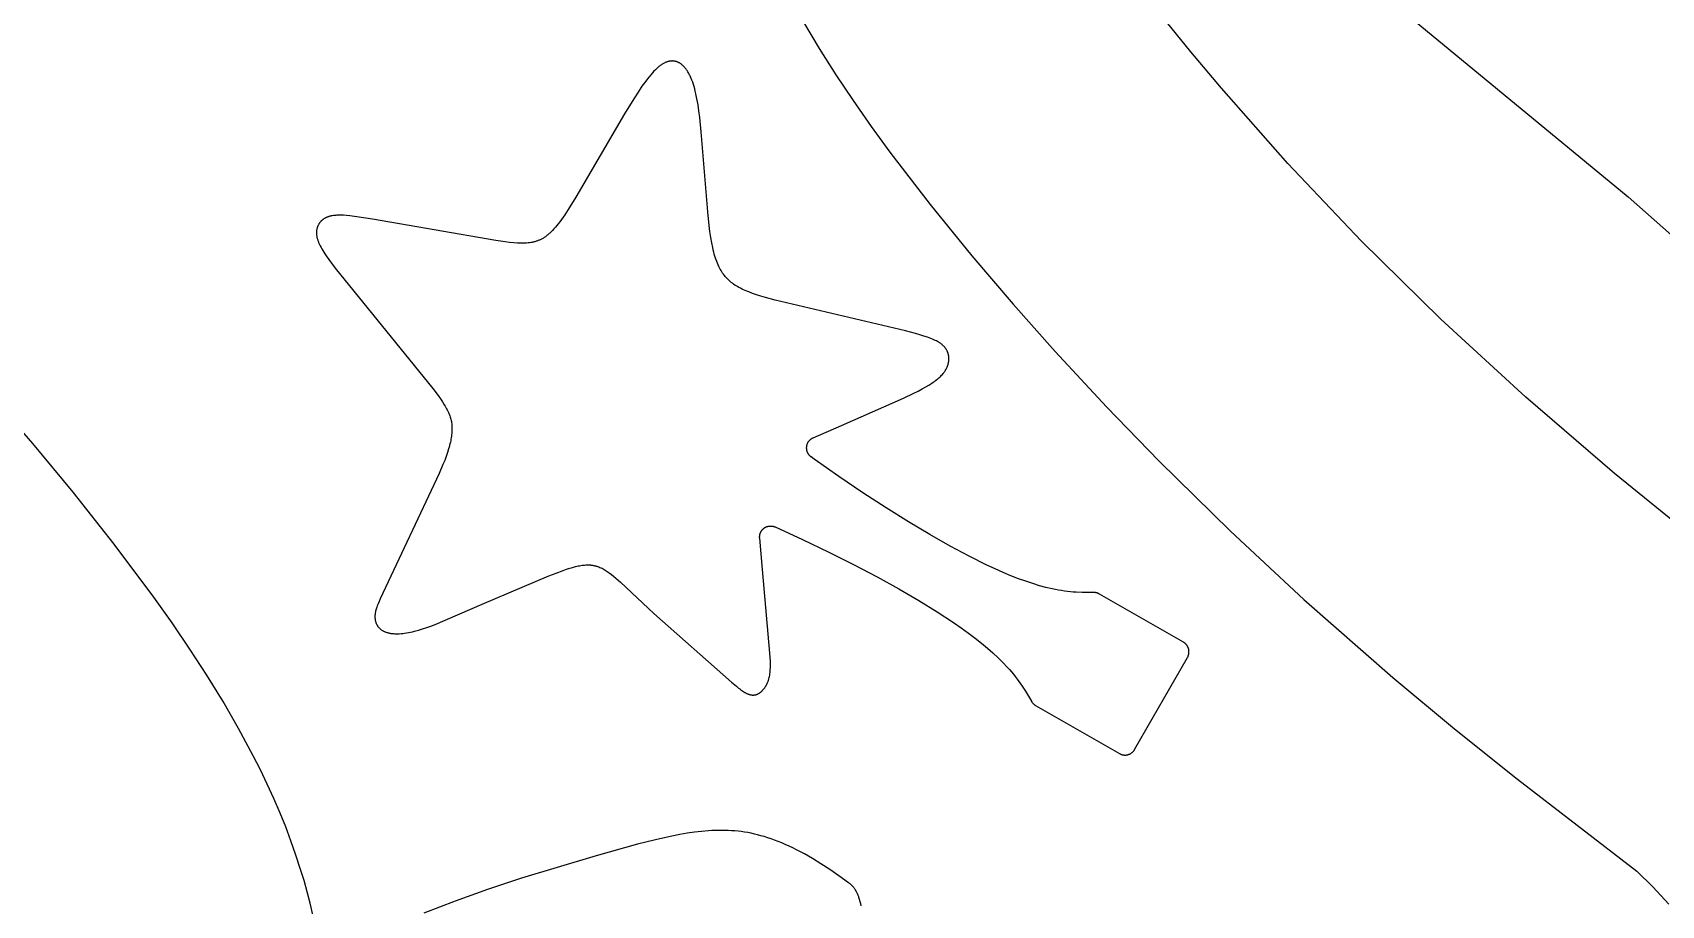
# Model space of a CAD drawing. Header units: millimetres. Extents: x -13379 to -9942, y 7 to 1157.
# Drawn here: x -11285.6 to -10992, y 498.3 to 655.6 of the extents above; entities that cross this region are included whole.
import ezdxf

# ---------------------------------------------------------------- set-up
doc = ezdxf.new("R2010")
doc.units = ezdxf.units.MM
doc.header["$MEASUREMENT"] = 0
doc.layers.add('SECCIONES', color=7, linetype='Continuous')

msp = doc.modelspace()

# ---------------------------------------------------------------- linework, layer by layer
at = {"layer": 'SECCIONES'}
for points in [[(-11053.64, 671.92, 0), (-10998.04, 626.05, 0), (-10982.39, 612.2, 0)], [(-11146.65, 657.54, 0), (-11143.8, 652.75, 0), (-11140.8, 648.03, 0), (-11137.7, 643.38, 0), (-11134.43, 638.7, 0), (-11131.06, 634.09, 0), (-11123.8, 624.63, 0), (-11116.27, 615.38, 0), (-11108.86, 606.7, 0), (-11101.28, 598.18, 0), (-11092.03, 588.19, 0), (-11082.55, 578.41, 0), (-11069.68, 565.76, 0), (-11056.47, 553.48, 0), (-11040.44, 539.43, 0), (-11029.29, 530.15, 0), (-11017.98, 521.07, 0), (-10996.43, 504.54, 0), (-10993.55, 501.66, 0), (-10992.1, 500.13, 0), (-10990.68, 498.57, 0)], [(-10984.25, 563.02, 0), (-11000.49, 576.17, 0), (-11016.47, 589.91, 0), (-11031.76, 603.98, 0), (-11046.11, 618.11, 0), (-11059.33, 632.06, 0), (-11071.33, 645.6, 0), (-11076.83, 652.15, 0), (-11081.98, 658.52, 0)], [(-11151.73, 566.54, 0), (-11146.8, 564.29, 0), (-11142.08, 562.03, 0), (-11137.6, 559.78, 0), (-11133.38, 557.56, 0), (-11129.46, 555.4, 0), (-11125.84, 553.29, 0), (-11122.54, 551.26, 0), (-11119.57, 549.31, 0), (-11118.2, 548.36, 0), (-11116.91, 547.42, 0), (-11115.69, 546.51, 0), (-11114.56, 545.61, 0), (-11113.49, 544.72, 0), (-11112.5, 543.85, 0), (-11111.57, 542.98, 0), (-11110.71, 542.12, 0), (-11109.9, 541.27, 0), (-11109.52, 540.85, 0), (-11109.16, 540.42, 0), (-11108.8, 540, 0), (-11108.46, 539.57, 0), (-11108.13, 539.14, 0), (-11107.81, 538.71, 0), (-11107.51, 538.28, 0), (-11107.21, 537.85, 0), (-11106.63, 536.97, 0), (-11106.09, 536.07, 0), (-11105.57, 535.15, 0), (-11105.53, 535.09, 0), (-11105.5, 535.03, 0), (-11105.46, 534.98, 0), (-11105.42, 534.92, 0), (-11105.38, 534.87, 0), (-11105.33, 534.81, 0), (-11105.29, 534.76, 0), (-11105.24, 534.71, 0), (-11105.19, 534.67, 0), (-11105.14, 534.62, 0), (-11105.09, 534.57, 0), (-11105.04, 534.53, 0), (-11104.98, 534.49, 0), (-11104.93, 534.45, 0), (-11104.87, 534.42, 0), (-11104.81, 534.38, 0), (-11089.69, 525.7, 0), (-11089.63, 525.67, 0), (-11089.57, 525.63, 0), (-11089.51, 525.61, 0), (-11089.45, 525.58, 0), (-11089.38, 525.55, 0), (-11089.32, 525.53, 0), (-11089.25, 525.51, 0), (-11089.19, 525.49, 0), (-11089.12, 525.48, 0), (-11089.05, 525.47, 0), (-11088.99, 525.45, 0), (-11088.92, 525.45, 0), (-11088.85, 525.44, 0), (-11088.78, 525.43, 0), (-11088.71, 525.43, 0), (-11088.65, 525.43, 0), (-11088.58, 525.44, 0), (-11088.51, 525.44, 0), (-11088.44, 525.45, 0), (-11088.37, 525.46, 0), (-11088.31, 525.47, 0), (-11088.24, 525.49, 0), (-11088.17, 525.5, 0), (-11088.11, 525.52, 0), (-11088.04, 525.54, 0), (-11087.98, 525.57, 0), (-11087.92, 525.59, 0), (-11087.85, 525.62, 0), (-11087.79, 525.65, 0), (-11087.73, 525.68, 0), (-11087.67, 525.71, 0), (-11087.61, 525.75, 0), (-11087.56, 525.79, 0), (-11087.5, 525.83, 0), (-11087.45, 525.87, 0), (-11087.39, 525.91, 0), (-11087.34, 525.96, 0), (-11087.29, 526.01, 0), (-11087.25, 526.05, 0), (-11087.2, 526.1, 0), (-11087.16, 526.16, 0), (-11087.11, 526.21, 0), (-11087.07, 526.26, 0), (-11087.03, 526.32, 0), (-11087, 526.38, 0), (-11086.96, 526.44, 0), (-11077.42, 543.05, 0), (-11077.39, 543.11, 0), (-11077.36, 543.17, 0), (-11077.33, 543.23, 0), (-11077.3, 543.29, 0), (-11077.28, 543.36, 0), (-11077.26, 543.42, 0), (-11077.24, 543.49, 0), (-11077.22, 543.55, 0), (-11077.2, 543.62, 0), (-11077.19, 543.69, 0), (-11077.18, 543.75, 0), (-11077.17, 543.82, 0), (-11077.16, 543.89, 0), (-11077.16, 543.96, 0), (-11077.16, 544.03, 0), (-11077.16, 544.09, 0), (-11077.16, 544.16, 0), (-11077.16, 544.23, 0), (-11077.17, 544.3, 0), (-11077.18, 544.37, 0), (-11077.19, 544.43, 0), (-11077.21, 544.5, 0), (-11077.23, 544.57, 0), (-11077.24, 544.63, 0), (-11077.27, 544.7, 0), (-11077.29, 544.76, 0), (-11077.31, 544.82, 0), (-11077.34, 544.89, 0), (-11077.37, 544.95, 0), (-11077.4, 545.01, 0), (-11077.44, 545.07, 0), (-11077.47, 545.13, 0), (-11077.51, 545.18, 0), (-11077.55, 545.24, 0), (-11077.59, 545.29, 0), (-11077.64, 545.35, 0), (-11077.68, 545.4, 0), (-11077.73, 545.45, 0), (-11077.78, 545.49, 0), (-11077.83, 545.54, 0), (-11077.88, 545.58, 0), (-11077.93, 545.63, 0), (-11077.99, 545.67, 0), (-11078.04, 545.71, 0), (-11078.1, 545.74, 0), (-11078.16, 545.78, 0), (-11093.28, 554.46, 0), (-11093.34, 554.49, 0), (-11093.4, 554.52, 0), (-11093.46, 554.55, 0), (-11093.52, 554.58, 0), (-11093.59, 554.6, 0), (-11093.65, 554.63, 0), (-11093.72, 554.65, 0), (-11093.78, 554.66, 0), (-11093.85, 554.68, 0), (-11093.92, 554.69, 0), (-11093.98, 554.71, 0), (-11094.05, 554.71, 0), (-11094.12, 554.72, 0), (-11094.19, 554.72, 0), (-11094.26, 554.73, 0), (-11094.32, 554.73, 0), (-11095.38, 554.71, 0), (-11096.43, 554.73, 0), (-11097.48, 554.78, 0), (-11098.01, 554.82, 0), (-11098.53, 554.87, 0), (-11099.07, 554.93, 0), (-11099.6, 555, 0), (-11100.14, 555.08, 0), (-11100.69, 555.17, 0), (-11101.24, 555.27, 0), (-11101.8, 555.39, 0), (-11102.94, 555.65, 0), (-11104.11, 555.96, 0), (-11105.33, 556.33, 0), (-11106.58, 556.75, 0), (-11107.89, 557.22, 0), (-11109.24, 557.75, 0), (-11110.64, 558.34, 0), (-11112.1, 558.98, 0), (-11113.61, 559.68, 0), (-11116.8, 561.27, 0), (-11120.21, 563.1, 0), (-11123.85, 565.16, 0), (-11127.7, 567.46, 0), (-11131.74, 569.98, 0), (-11135.94, 572.72, 0), (-11140.28, 575.65, 0), (-11144.7, 578.77, 0), (-11145.24, 579.16, 0), (-11145.3, 579.2, 0), (-11145.35, 579.25, 0), (-11145.4, 579.29, 0), (-11145.45, 579.34, 0), (-11145.5, 579.39, 0), (-11145.55, 579.44, 0), (-11145.59, 579.49, 0), (-11145.64, 579.54, 0), (-11145.68, 579.6, 0), (-11145.72, 579.65, 0), (-11145.76, 579.71, 0), (-11145.79, 579.77, 0), (-11145.83, 579.83, 0), (-11145.86, 579.89, 0), (-11145.89, 579.95, 0), (-11145.92, 580.01, 0), (-11145.94, 580.08, 0), (-11145.97, 580.14, 0), (-11145.99, 580.21, 0), (-11146.01, 580.27, 0), (-11146.02, 580.34, 0), (-11146.04, 580.41, 0), (-11146.05, 580.48, 0), (-11146.06, 580.54, 0), (-11146.06, 580.61, 0), (-11146.07, 580.68, 0), (-11146.07, 580.75, 0), (-11146.07, 580.82, 0), (-11146.07, 580.89, 0), (-11146.06, 580.96, 0), (-11146.06, 581.03, 0), (-11146.05, 581.09, 0), (-11146.04, 581.16, 0), (-11146.02, 581.23, 0), (-11146.01, 581.3, 0), (-11145.99, 581.36, 0), (-11145.97, 581.43, 0), (-11145.94, 581.49, 0), (-11145.92, 581.56, 0), (-11145.89, 581.62, 0), (-11145.86, 581.68, 0), (-11145.83, 581.74, 0), (-11145.79, 581.8, 0), (-11145.76, 581.86, 0), (-11145.72, 581.92, 0), (-11145.68, 581.98, 0), (-11145.64, 582.03, 0), (-11145.59, 582.08, 0), (-11145.55, 582.13, 0), (-11145.5, 582.18, 0), (-11145.45, 582.23, 0), (-11145.4, 582.28, 0), (-11145.35, 582.32, 0), (-11145.29, 582.37, 0), (-11145.24, 582.41, 0), (-11145.18, 582.45, 0), (-11145.12, 582.49, 0), (-11145.06, 582.52, 0), (-11145, 582.55, 0), (-11144.94, 582.58, 0), (-11144.88, 582.61, 0), (-11139.78, 584.85, 0), (-11128.63, 589.74, 0), (-11126.76, 590.63, 0), (-11125.97, 591.04, 0), (-11125.25, 591.42, 0), (-11124.61, 591.78, 0), (-11124.04, 592.12, 0), (-11123.51, 592.45, 0), (-11123.27, 592.62, 0), (-11123.04, 592.78, 0), (-11122.83, 592.94, 0), (-11122.62, 593.1, 0), (-11122.43, 593.26, 0), (-11122.24, 593.42, 0), (-11122.07, 593.57, 0), (-11121.91, 593.73, 0), (-11121.75, 593.89, 0), (-11121.61, 594.05, 0), (-11121.47, 594.2, 0), (-11121.41, 594.28, 0), (-11121.34, 594.36, 0), (-11121.28, 594.44, 0), (-11121.23, 594.52, 0), (-11121.17, 594.6, 0), (-11121.12, 594.68, 0), (-11121.07, 594.76, 0), (-11121.02, 594.84, 0), (-11120.97, 594.92, 0), (-11120.93, 595, 0), (-11120.88, 595.08, 0), (-11120.84, 595.16, 0), (-11120.8, 595.24, 0), (-11120.77, 595.32, 0), (-11120.73, 595.4, 0), (-11120.7, 595.49, 0), (-11120.67, 595.57, 0), (-11120.64, 595.65, 0), (-11120.61, 595.73, 0), (-11120.59, 595.81, 0), (-11120.56, 595.89, 0), (-11120.54, 595.98, 0), (-11120.52, 596.06, 0), (-11120.5, 596.14, 0), (-11120.49, 596.22, 0), (-11120.48, 596.3, 0), (-11120.46, 596.39, 0), (-11120.45, 596.47, 0), (-11120.45, 596.55, 0), (-11120.44, 596.63, 0), (-11120.44, 596.71, 0), (-11120.43, 596.79, 0), (-11120.43, 596.88, 0), (-11120.44, 596.96, 0), (-11120.44, 597.04, 0), (-11120.44, 597.12, 0), (-11120.45, 597.2, 0), (-11120.46, 597.28, 0), (-11120.47, 597.36, 0), (-11120.49, 597.44, 0), (-11120.5, 597.52, 0), (-11120.52, 597.6, 0), (-11120.54, 597.68, 0), (-11120.56, 597.76, 0), (-11120.58, 597.84, 0), (-11120.61, 597.91, 0), (-11120.63, 597.99, 0), (-11120.66, 598.07, 0), (-11120.7, 598.14, 0), (-11120.73, 598.22, 0), (-11120.77, 598.29, 0), (-11120.8, 598.37, 0), (-11120.84, 598.44, 0), (-11120.89, 598.51, 0), (-11120.93, 598.59, 0), (-11120.98, 598.66, 0), (-11121.03, 598.73, 0), (-11121.08, 598.8, 0), (-11121.13, 598.87, 0), (-11121.19, 598.94, 0), (-11121.25, 599.01, 0), (-11121.31, 599.07, 0), (-11121.37, 599.14, 0), (-11121.44, 599.21, 0), (-11121.51, 599.27, 0), (-11121.58, 599.33, 0), (-11121.66, 599.4, 0), (-11121.74, 599.46, 0), (-11121.82, 599.52, 0), (-11121.9, 599.59, 0), (-11121.99, 599.65, 0), (-11122.08, 599.71, 0), (-11122.17, 599.77, 0), (-11122.26, 599.83, 0), (-11122.36, 599.89, 0), (-11122.47, 599.94, 0), (-11122.68, 600.06, 0), (-11122.91, 600.17, 0), (-11123.15, 600.29, 0), (-11123.41, 600.4, 0), (-11123.68, 600.51, 0), (-11123.97, 600.62, 0), (-11124.27, 600.73, 0), (-11124.93, 600.95, 0), (-11125.65, 601.17, 0), (-11126.44, 601.4, 0), (-11128.23, 601.88, 0), (-11151.73, 607.42, 0), (-11153.5, 607.9, 0), (-11154.32, 608.14, 0), (-11155.09, 608.39, 0), (-11155.82, 608.64, 0), (-11156.5, 608.9, 0), (-11156.82, 609.03, 0), (-11157.13, 609.16, 0), (-11157.43, 609.3, 0), (-11157.71, 609.43, 0), (-11157.99, 609.57, 0), (-11158.26, 609.71, 0), (-11158.51, 609.86, 0), (-11158.76, 610, 0), (-11158.99, 610.15, 0), (-11159.22, 610.31, 0), (-11159.43, 610.46, 0), (-11159.64, 610.62, 0), (-11159.84, 610.79, 0), (-11160.03, 610.96, 0), (-11160.22, 611.13, 0), (-11160.39, 611.31, 0), (-11160.57, 611.5, 0), (-11160.73, 611.69, 0), (-11160.89, 611.89, 0), (-11161.05, 612.09, 0), (-11161.2, 612.31, 0), (-11161.35, 612.53, 0), (-11161.49, 612.76, 0), (-11161.63, 613, 0), (-11161.76, 613.25, 0), (-11161.89, 613.51, 0), (-11162.02, 613.78, 0), (-11162.14, 614.07, 0), (-11162.26, 614.37, 0), (-11162.37, 614.68, 0), (-11162.49, 615.01, 0), (-11162.59, 615.35, 0), (-11162.7, 615.71, 0), (-11162.8, 616.09, 0), (-11162.9, 616.48, 0), (-11162.99, 616.9, 0), (-11163.17, 617.78, 0), (-11163.34, 618.73, 0), (-11163.5, 619.77, 0), (-11163.64, 620.88, 0), (-11163.9, 623.33, 0), (-11165.05, 637.77, 0), (-11165.32, 640.36, 0), (-11165.48, 641.54, 0), (-11165.64, 642.65, 0), (-11165.83, 643.68, 0), (-11166.02, 644.63, 0), (-11166.13, 645.08, 0), (-11166.24, 645.51, 0), (-11166.36, 645.92, 0), (-11166.48, 646.31, 0), (-11166.6, 646.68, 0), (-11166.73, 647.04, 0), (-11166.87, 647.37, 0), (-11167, 647.69, 0), (-11167.08, 647.84, 0), (-11167.15, 647.99, 0), (-11167.22, 648.14, 0), (-11167.3, 648.27, 0), (-11167.37, 648.41, 0), (-11167.45, 648.54, 0), (-11167.53, 648.67, 0), (-11167.61, 648.79, 0), (-11167.69, 648.91, 0), (-11167.77, 649.02, 0), (-11167.85, 649.13, 0), (-11167.93, 649.24, 0), (-11168.02, 649.34, 0), (-11168.1, 649.43, 0), (-11168.19, 649.53, 0), (-11168.27, 649.61, 0), (-11168.36, 649.7, 0), (-11168.45, 649.78, 0), (-11168.54, 649.85, 0), (-11168.63, 649.93, 0), (-11168.72, 649.99, 0), (-11168.81, 650.06, 0), (-11168.91, 650.12, 0), (-11168.95, 650.15, 0), (-11169, 650.17, 0), (-11169.05, 650.2, 0), (-11169.09, 650.22, 0), (-11169.14, 650.25, 0), (-11169.19, 650.27, 0), (-11169.23, 650.29, 0), (-11169.28, 650.32, 0), (-11169.33, 650.34, 0), (-11169.38, 650.35, 0), (-11169.43, 650.37, 0), (-11169.47, 650.39, 0), (-11169.52, 650.41, 0), (-11169.57, 650.42, 0), (-11169.62, 650.43, 0), (-11169.67, 650.45, 0), (-11169.72, 650.46, 0), (-11169.77, 650.47, 0), (-11169.82, 650.48, 0), (-11169.87, 650.49, 0), (-11169.92, 650.5, 0), (-11169.97, 650.51, 0), (-11170.02, 650.51, 0), (-11170.07, 650.52, 0), (-11170.12, 650.52, 0), (-11170.17, 650.52, 0), (-11170.22, 650.53, 0), (-11170.27, 650.53, 0), (-11170.32, 650.53, 0), (-11170.37, 650.53, 0), (-11170.42, 650.52, 0), (-11170.48, 650.52, 0), (-11170.53, 650.52, 0), (-11170.58, 650.51, 0), (-11170.63, 650.51, 0), (-11170.68, 650.5, 0), (-11170.74, 650.49, 0), (-11170.79, 650.48, 0), (-11170.84, 650.47, 0), (-11170.89, 650.46, 0), (-11170.95, 650.45, 0), (-11171, 650.43, 0), (-11171.05, 650.42, 0), (-11171.11, 650.4, 0), (-11171.21, 650.37, 0), (-11171.32, 650.33, 0), (-11171.43, 650.29, 0), (-11171.54, 650.24, 0), (-11171.65, 650.19, 0), (-11171.76, 650.13, 0), (-11171.88, 650.07, 0), (-11171.99, 650.01, 0), (-11172.11, 649.94, 0), (-11172.22, 649.86, 0), (-11172.34, 649.78, 0), (-11172.46, 649.69, 0), (-11172.58, 649.6, 0), (-11172.7, 649.51, 0), (-11172.82, 649.4, 0), (-11172.95, 649.3, 0), (-11173.07, 649.18, 0), (-11173.2, 649.06, 0), (-11173.33, 648.94, 0), (-11173.6, 648.67, 0), (-11173.87, 648.37, 0), (-11174.16, 648.04, 0), (-11174.45, 647.69, 0), (-11174.75, 647.31, 0), (-11175.07, 646.89, 0), (-11175.74, 645.96, 0), (-11176.45, 644.91, 0), (-11177.22, 643.73, 0), (-11178.88, 641.02, 0), (-11187.65, 625.96, 0), (-11189.04, 623.74, 0), (-11189.67, 622.79, 0), (-11190.26, 621.95, 0), (-11190.55, 621.56, 0), (-11190.82, 621.2, 0), (-11191.09, 620.87, 0), (-11191.35, 620.55, 0), (-11191.6, 620.26, 0), (-11191.85, 619.99, 0), (-11192.09, 619.74, 0), (-11192.33, 619.51, 0), (-11192.45, 619.41, 0), (-11192.57, 619.3, 0), (-11192.69, 619.2, 0), (-11192.8, 619.11, 0), (-11192.92, 619.02, 0), (-11193.03, 618.93, 0), (-11193.15, 618.85, 0), (-11193.26, 618.77, 0), (-11193.38, 618.69, 0), (-11193.49, 618.62, 0), (-11193.61, 618.55, 0), (-11193.73, 618.49, 0), (-11193.84, 618.43, 0), (-11193.96, 618.37, 0), (-11194.08, 618.31, 0), (-11194.2, 618.26, 0), (-11194.31, 618.21, 0), (-11194.43, 618.16, 0), (-11194.56, 618.12, 0), (-11194.68, 618.07, 0), (-11194.8, 618.03, 0), (-11194.93, 618, 0), (-11195.05, 617.96, 0), (-11195.18, 617.93, 0), (-11195.31, 617.9, 0), (-11195.44, 617.87, 0), (-11195.57, 617.84, 0), (-11195.71, 617.82, 0), (-11195.98, 617.78, 0), (-11196.26, 617.75, 0), (-11196.55, 617.72, 0), (-11196.85, 617.7, 0), (-11197.16, 617.7, 0), (-11197.48, 617.69, 0), (-11197.81, 617.7, 0), (-11198.15, 617.71, 0), (-11198.86, 617.76, 0), (-11199.61, 617.83, 0), (-11200.39, 617.93, 0), (-11202.07, 618.18, 0), (-11224.32, 622.01, 0), (-11227.15, 622.46, 0), (-11228.38, 622.61, 0), (-11228.96, 622.67, 0), (-11229.5, 622.71, 0), (-11230.01, 622.72, 0), (-11230.25, 622.73, 0), (-11230.49, 622.72, 0), (-11230.71, 622.72, 0), (-11230.93, 622.7, 0), (-11231.15, 622.68, 0), (-11231.35, 622.66, 0), (-11231.55, 622.63, 0), (-11231.64, 622.61, 0), (-11231.74, 622.6, 0), (-11231.83, 622.58, 0), (-11231.92, 622.55, 0), (-11232.01, 622.53, 0), (-11232.09, 622.51, 0), (-11232.18, 622.48, 0), (-11232.26, 622.46, 0), (-11232.34, 622.43, 0), (-11232.42, 622.4, 0), (-11232.5, 622.37, 0), (-11232.57, 622.34, 0), (-11232.65, 622.3, 0), (-11232.72, 622.27, 0), (-11232.79, 622.23, 0), (-11232.86, 622.19, 0), (-11232.93, 622.15, 0), (-11233, 622.11, 0), (-11233.06, 622.07, 0), (-11233.13, 622.03, 0), (-11233.19, 621.98, 0), (-11233.25, 621.94, 0), (-11233.31, 621.89, 0), (-11233.37, 621.84, 0), (-11233.43, 621.79, 0), (-11233.48, 621.74, 0), (-11233.54, 621.69, 0), (-11233.59, 621.63, 0), (-11233.64, 621.58, 0), (-11233.69, 621.52, 0), (-11233.74, 621.46, 0), (-11233.79, 621.4, 0), (-11233.83, 621.34, 0), (-11233.88, 621.28, 0), (-11233.92, 621.22, 0), (-11233.96, 621.15, 0), (-11234, 621.09, 0), (-11234.04, 621.02, 0), (-11234.07, 620.95, 0), (-11234.11, 620.89, 0), (-11234.14, 620.82, 0), (-11234.17, 620.74, 0), (-11234.2, 620.67, 0), (-11234.23, 620.6, 0), (-11234.26, 620.52, 0), (-11234.28, 620.44, 0), (-11234.3, 620.37, 0), (-11234.32, 620.29, 0), (-11234.34, 620.21, 0), (-11234.36, 620.13, 0), (-11234.37, 620.04, 0), (-11234.38, 619.96, 0), (-11234.39, 619.87, 0), (-11234.4, 619.78, 0), (-11234.4, 619.7, 0), (-11234.41, 619.61, 0), (-11234.41, 619.51, 0), (-11234.4, 619.42, 0), (-11234.4, 619.33, 0), (-11234.39, 619.23, 0), (-11234.38, 619.13, 0), (-11234.36, 619.03, 0), (-11234.35, 618.93, 0), (-11234.33, 618.83, 0), (-11234.31, 618.73, 0), (-11234.28, 618.62, 0), (-11234.25, 618.51, 0), (-11234.22, 618.4, 0), (-11234.18, 618.29, 0), (-11234.15, 618.18, 0), (-11234.1, 618.06, 0), (-11234.06, 617.95, 0), (-11234.01, 617.83, 0), (-11233.96, 617.71, 0), (-11233.84, 617.45, 0), (-11233.72, 617.19, 0), (-11233.57, 616.92, 0), (-11233.42, 616.64, 0), (-11233.24, 616.35, 0), (-11233.06, 616.05, 0), (-11232.64, 615.41, 0), (-11232.15, 614.72, 0), (-11231.01, 613.2, 0), (-11213.44, 591.51, 0), (-11212.47, 590.22, 0), (-11212.06, 589.64, 0), (-11211.69, 589.09, 0), (-11211.36, 588.57, 0), (-11211.21, 588.33, 0), (-11211.07, 588.09, 0), (-11210.94, 587.85, 0), (-11210.82, 587.63, 0), (-11210.71, 587.4, 0), (-11210.61, 587.19, 0), (-11210.52, 586.97, 0), (-11210.43, 586.76, 0), (-11210.36, 586.56, 0), (-11210.29, 586.36, 0), (-11210.23, 586.15, 0), (-11210.18, 585.95, 0), (-11210.13, 585.75, 0), (-11210.09, 585.55, 0), (-11210.06, 585.35, 0), (-11210.03, 585.14, 0), (-11210.01, 584.94, 0), (-11209.99, 584.73, 0), (-11209.98, 584.52, 0), (-11209.98, 584.3, 0), (-11209.98, 584.08, 0), (-11209.99, 583.85, 0), (-11210, 583.62, 0), (-11210.02, 583.38, 0), (-11210.05, 583.14, 0), (-11210.08, 582.89, 0), (-11210.12, 582.63, 0), (-11210.16, 582.37, 0), (-11210.21, 582.09, 0), (-11210.27, 581.81, 0), (-11210.34, 581.52, 0), (-11210.41, 581.23, 0), (-11210.49, 580.92, 0), (-11210.58, 580.61, 0), (-11210.79, 579.96, 0), (-11211.02, 579.27, 0), (-11211.29, 578.55, 0), (-11211.6, 577.8, 0), (-11212.3, 576.2, 0), (-11222.92, 553.61, 0), (-11223.13, 553.14, 0), (-11223.3, 552.71, 0), (-11223.46, 552.31, 0), (-11223.53, 552.11, 0), (-11223.59, 551.93, 0), (-11223.64, 551.75, 0), (-11223.69, 551.57, 0), (-11223.74, 551.4, 0), (-11223.77, 551.22, 0), (-11223.8, 551.06, 0), (-11223.82, 550.98, 0), (-11223.83, 550.89, 0), (-11223.84, 550.81, 0), (-11223.85, 550.73, 0), (-11223.86, 550.65, 0), (-11223.86, 550.57, 0), (-11223.86, 550.49, 0), (-11223.87, 550.41, 0), (-11223.87, 550.33, 0), (-11223.86, 550.25, 0), (-11223.86, 550.18, 0), (-11223.86, 550.1, 0), (-11223.85, 550.02, 0), (-11223.84, 549.94, 0), (-11223.83, 549.87, 0), (-11223.82, 549.79, 0), (-11223.8, 549.71, 0), (-11223.79, 549.64, 0), (-11223.77, 549.56, 0), (-11223.75, 549.49, 0), (-11223.73, 549.41, 0), (-11223.7, 549.34, 0), (-11223.68, 549.26, 0), (-11223.65, 549.19, 0), (-11223.62, 549.12, 0), (-11223.58, 549.05, 0), (-11223.55, 548.97, 0), (-11223.51, 548.9, 0), (-11223.47, 548.83, 0), (-11223.43, 548.76, 0), (-11223.38, 548.69, 0), (-11223.34, 548.63, 0), (-11223.29, 548.56, 0), (-11223.24, 548.5, 0), (-11223.18, 548.43, 0), (-11223.12, 548.37, 0), (-11223.06, 548.31, 0), (-11223, 548.24, 0), (-11222.93, 548.19, 0), (-11222.87, 548.13, 0), (-11222.79, 548.07, 0), (-11222.72, 548.02, 0), (-11222.64, 547.96, 0), (-11222.56, 547.91, 0), (-11222.48, 547.86, 0), (-11222.4, 547.81, 0), (-11222.31, 547.77, 0), (-11222.22, 547.72, 0), (-11222.12, 547.68, 0), (-11222.02, 547.64, 0), (-11221.92, 547.6, 0), (-11221.82, 547.57, 0), (-11221.72, 547.53, 0), (-11221.61, 547.5, 0), (-11221.49, 547.47, 0), (-11221.38, 547.44, 0), (-11221.26, 547.42, 0), (-11221.14, 547.39, 0), (-11221.02, 547.37, 0), (-11220.89, 547.36, 0), (-11220.76, 547.34, 0), (-11220.63, 547.33, 0), (-11220.49, 547.32, 0), (-11220.36, 547.31, 0), (-11220.22, 547.3, 0), (-11220.07, 547.3, 0), (-11219.78, 547.3, 0), (-11219.48, 547.31, 0), (-11219.16, 547.33, 0), (-11218.84, 547.37, 0), (-11218.51, 547.41, 0), (-11218.17, 547.46, 0), (-11217.82, 547.52, 0), (-11217.47, 547.59, 0), (-11217.11, 547.67, 0), (-11216.75, 547.75, 0), (-11216.01, 547.95, 0), (-11215.27, 548.17, 0), (-11214.52, 548.42, 0), (-11213.77, 548.69, 0), (-11213.03, 548.97, 0), (-11204.54, 552.66, 0), (-11192.53, 557.71, 0), (-11191.18, 558.24, 0), (-11189.92, 558.71, 0), (-11189.33, 558.92, 0), (-11188.77, 559.1, 0), (-11188.23, 559.26, 0), (-11187.71, 559.4, 0), (-11187.46, 559.46, 0), (-11187.22, 559.52, 0), (-11186.98, 559.57, 0), (-11186.74, 559.61, 0), (-11186.52, 559.64, 0), (-11186.29, 559.67, 0), (-11186.07, 559.69, 0), (-11185.86, 559.71, 0), (-11185.65, 559.71, 0), (-11185.44, 559.72, 0), (-11185.23, 559.71, 0), (-11185.13, 559.7, 0), (-11185.03, 559.7, 0), (-11184.93, 559.69, 0), (-11184.83, 559.68, 0), (-11184.73, 559.66, 0), (-11184.64, 559.65, 0), (-11184.54, 559.63, 0), (-11184.44, 559.62, 0), (-11184.35, 559.6, 0), (-11184.25, 559.57, 0), (-11184.16, 559.55, 0), (-11184.06, 559.53, 0), (-11183.97, 559.5, 0), (-11183.87, 559.47, 0), (-11183.78, 559.44, 0), (-11183.68, 559.41, 0), (-11183.5, 559.34, 0), (-11183.31, 559.26, 0), (-11183.13, 559.18, 0), (-11182.94, 559.09, 0), (-11182.76, 558.99, 0), (-11182.57, 558.89, 0), (-11182.39, 558.78, 0), (-11182.2, 558.66, 0), (-11182.01, 558.54, 0), (-11181.82, 558.41, 0), (-11181.63, 558.27, 0), (-11181.25, 557.98, 0), (-11180.85, 557.66, 0), (-11180.45, 557.33, 0), (-11179.62, 556.59, 0), (-11173.61, 550.96, 0), (-11159.62, 538.6, 0), (-11158.73, 537.83, 0), (-11158.32, 537.5, 0), (-11158.13, 537.35, 0), (-11157.94, 537.21, 0), (-11157.76, 537.08, 0), (-11157.58, 536.96, 0), (-11157.41, 536.84, 0), (-11157.24, 536.74, 0), (-11157.16, 536.69, 0), (-11157.07, 536.65, 0), (-11156.99, 536.6, 0), (-11156.91, 536.56, 0), (-11156.83, 536.53, 0), (-11156.75, 536.49, 0), (-11156.67, 536.46, 0), (-11156.59, 536.43, 0), (-11156.51, 536.4, 0), (-11156.43, 536.37, 0), (-11156.35, 536.35, 0), (-11156.28, 536.33, 0), (-11156.2, 536.31, 0), (-11156.12, 536.3, 0), (-11156.05, 536.28, 0), (-11155.97, 536.27, 0), (-11155.9, 536.27, 0), (-11155.86, 536.26, 0), (-11155.83, 536.26, 0), (-11155.79, 536.26, 0), (-11155.75, 536.26, 0), (-11155.72, 536.26, 0), (-11155.68, 536.26, 0), (-11155.64, 536.26, 0), (-11155.61, 536.26, 0), (-11155.57, 536.27, 0), (-11155.54, 536.27, 0), (-11155.5, 536.27, 0), (-11155.47, 536.28, 0), (-11155.43, 536.28, 0), (-11155.39, 536.29, 0), (-11155.36, 536.3, 0), (-11155.32, 536.3, 0), (-11155.29, 536.31, 0), (-11155.25, 536.32, 0), (-11155.22, 536.33, 0), (-11155.19, 536.34, 0), (-11155.15, 536.35, 0), (-11155.12, 536.36, 0), (-11155.05, 536.38, 0), (-11154.98, 536.41, 0), (-11154.91, 536.44, 0), (-11154.85, 536.47, 0), (-11154.78, 536.5, 0), (-11154.72, 536.54, 0), (-11154.65, 536.58, 0), (-11154.59, 536.61, 0), (-11154.53, 536.66, 0), (-11154.46, 536.7, 0), (-11154.4, 536.75, 0), (-11154.34, 536.79, 0), (-11154.28, 536.84, 0), (-11154.22, 536.9, 0), (-11154.16, 536.95, 0), (-11154.1, 537, 0), (-11154.04, 537.06, 0), (-11153.99, 537.12, 0), (-11153.93, 537.18, 0), (-11153.88, 537.24, 0), (-11153.82, 537.3, 0), (-11153.77, 537.37, 0), (-11153.72, 537.44, 0), (-11153.67, 537.5, 0), (-11153.62, 537.57, 0), (-11153.57, 537.64, 0), (-11153.52, 537.72, 0), (-11153.47, 537.79, 0), (-11153.42, 537.87, 0), (-11153.38, 537.94, 0), (-11153.33, 538.02, 0), (-11153.29, 538.1, 0), (-11153.25, 538.18, 0), (-11153.21, 538.27, 0), (-11153.17, 538.35, 0), (-11153.13, 538.44, 0), (-11153.09, 538.52, 0), (-11153.05, 538.61, 0), (-11153.02, 538.71, 0), (-11152.99, 538.8, 0), (-11152.95, 538.89, 0), (-11152.92, 538.99, 0), (-11152.89, 539.09, 0), (-11152.86, 539.19, 0), (-11152.81, 539.4, 0), (-11152.76, 539.62, 0), (-11152.72, 539.84, 0), (-11152.69, 540.08, 0), (-11152.66, 540.33, 0), (-11152.63, 540.58, 0), (-11152.61, 540.85, 0), (-11152.6, 541.13, 0), (-11152.59, 541.42, 0), (-11152.59, 541.72, 0), (-11152.6, 542.36, 0), (-11152.62, 543.05, 0), (-11152.67, 543.79, 0), (-11154, 558.85, 0), (-11154.53, 564.53, 0), (-11154.54, 564.6, 0), (-11154.54, 564.67, 0), (-11154.54, 564.74, 0), (-11154.54, 564.81, 0), (-11154.53, 564.87, 0), (-11154.53, 564.94, 0), (-11154.52, 565.01, 0), (-11154.51, 565.08, 0), (-11154.49, 565.15, 0), (-11154.48, 565.22, 0), (-11154.46, 565.28, 0), (-11154.44, 565.35, 0), (-11154.41, 565.41, 0), (-11154.39, 565.48, 0), (-11154.36, 565.54, 0), (-11154.33, 565.61, 0), (-11154.3, 565.67, 0), (-11154.26, 565.73, 0), (-11154.23, 565.79, 0), (-11154.19, 565.84, 0), (-11154.15, 565.9, 0), (-11154.11, 565.96, 0), (-11154.06, 566.01, 0), (-11154.02, 566.06, 0), (-11153.97, 566.11, 0), (-11153.92, 566.16, 0), (-11153.87, 566.21, 0), (-11153.82, 566.25, 0), (-11153.76, 566.3, 0), (-11153.71, 566.34, 0), (-11153.65, 566.38, 0), (-11153.59, 566.42, 0), (-11153.53, 566.45, 0), (-11153.47, 566.48, 0), (-11153.41, 566.52, 0), (-11153.34, 566.54, 0), (-11153.28, 566.57, 0), (-11153.22, 566.6, 0), (-11153.15, 566.62, 0), (-11153.08, 566.64, 0), (-11153.02, 566.66, 0), (-11152.95, 566.67, 0), (-11152.88, 566.68, 0), (-11152.81, 566.7, 0), (-11152.74, 566.7, 0), (-11152.67, 566.71, 0), (-11152.6, 566.71, 0), (-11152.54, 566.71, 0), (-11152.47, 566.71, 0), (-11152.4, 566.71, 0), (-11152.33, 566.7, 0), (-11152.26, 566.69, 0), (-11152.19, 566.68, 0), (-11152.12, 566.67, 0), (-11152.05, 566.65, 0), (-11151.99, 566.64, 0), (-11151.92, 566.62, 0), (-11151.86, 566.59, 0), (-11151.79, 566.57, 0), (-11151.73, 566.54, 0)], [(-11235.06, 496.67, 0), (-11235.54, 498.73, 0), (-11236.07, 500.78, 0), (-11236.64, 502.82, 0), (-11237.25, 504.84, 0), (-11238.09, 507.41, 0), (-11238.99, 509.96, 0), (-11239.94, 512.48, 0), (-11240.96, 514.98, 0), (-11242.09, 517.6, 0), (-11243.27, 520.2, 0), (-11244.51, 522.77, 0), (-11245.79, 525.31, 0), (-11248.43, 530.23, 0), (-11251.22, 535.07, 0), (-11254.15, 539.83, 0), (-11257.2, 544.52, 0), (-11260.41, 549.24, 0), (-11263.71, 553.89, 0), (-11270.84, 563.45, 0), (-11278.25, 572.8, 0), (-11285.54, 581.57, 0), (-11293.01, 590.2, 0)], [(-11136.24, 498.27, 0), (-11136.25, 498.34, 0), (-11136.26, 498.41, 0), (-11136.27, 498.48, 0), (-11136.29, 498.54, 0), (-11136.31, 498.61, 0), (-11136.63, 499.75, 0), (-11136.67, 499.89, 0), (-11136.71, 500.02, 0), (-11136.76, 500.15, 0), (-11136.82, 500.28, 0), (-11136.87, 500.4, 0), (-11136.94, 500.53, 0), (-11137, 500.65, 0), (-11137.07, 500.77, 0), (-11137.33, 501.19, 0), (-11137.39, 501.28, 0), (-11137.45, 501.37, 0), (-11137.51, 501.45, 0), (-11137.57, 501.54, 0), (-11137.64, 501.62, 0), (-11137.71, 501.71, 0), (-11137.78, 501.79, 0), (-11137.85, 501.86, 0), (-11137.93, 501.94, 0), (-11138.01, 502.01, 0), (-11138.09, 502.09, 0), (-11138.17, 502.16, 0), (-11138.25, 502.22, 0), (-11138.33, 502.29, 0), (-11138.42, 502.35, 0), (-11138.51, 502.41, 0), (-11140.24, 503.66, 0), (-11141.9, 504.8, 0), (-11143.49, 505.83, 0), (-11145.02, 506.77, 0), (-11146.48, 507.61, 0), (-11147.88, 508.35, 0), (-11148.57, 508.7, 0), (-11149.24, 509.02, 0), (-11149.91, 509.32, 0), (-11150.56, 509.6, 0), (-11151.2, 509.86, 0), (-11151.83, 510.11, 0), (-11152.46, 510.33, 0), (-11153.08, 510.54, 0), (-11153.69, 510.74, 0), (-11154.3, 510.91, 0), (-11154.9, 511.07, 0), (-11155.49, 511.21, 0), (-11156.09, 511.34, 0), (-11156.68, 511.46, 0), (-11157.26, 511.55, 0), (-11157.85, 511.64, 0), (-11158.43, 511.71, 0), (-11159.02, 511.77, 0), (-11159.6, 511.81, 0), (-11160.19, 511.85, 0), (-11160.77, 511.87, 0), (-11161.37, 511.87, 0), (-11161.96, 511.87, 0), (-11162.56, 511.85, 0), (-11163.16, 511.83, 0), (-11163.77, 511.79, 0), (-11165.01, 511.68, 0), (-11166.28, 511.53, 0), (-11167.58, 511.34, 0), (-11168.93, 511.11, 0), (-11170.33, 510.84, 0), (-11173.3, 510.18, 0), (-11176.54, 509.38, 0), (-11184.02, 507.3, 0), (-11197.44, 503.25, 0), (-11203.58, 501.18, 0), (-11209.42, 499.08, 0), (-11215.03, 496.92, 0)]]:
    msp.add_polyline3d(points, dxfattribs=at)

doc.saveas('drawing.dxf')
